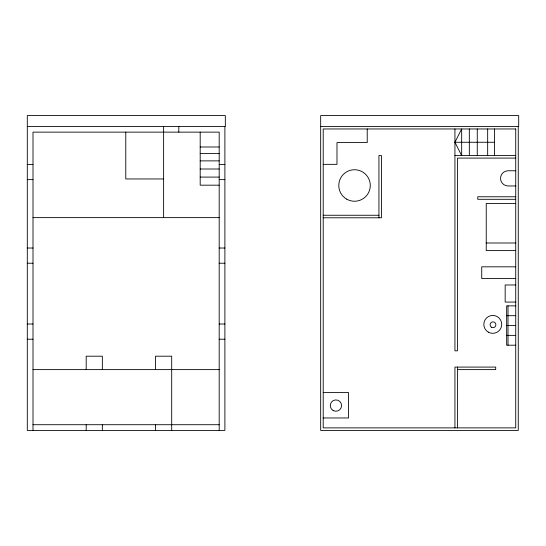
<?xml version="1.0" encoding="UTF-8"?>
<svg xmlns="http://www.w3.org/2000/svg" width="546" height="546" viewBox="0 0 546 546"><rect width="100%" height="100%" fill="white"/><g stroke="black" fill="none" stroke-linecap="round" stroke-linejoin="round"><path stroke-width="0.82" d="M454.934 142.26L461.663 128.965L461.663 155.562L454.934 142.26L494.505 142.26M27.3 126.433L225.327 126.433L225.327 115.588L27.3 115.588L27.3 430.412L224.891 430.412L224.891 126.433M320.673 126.433L518.7 126.433L518.7 115.588L320.673 115.588L320.673 430.412L518.263 430.412L518.263 126.433M200.191 146.99L219.192 146.99M200.191 153.412L219.192 153.412M454.934 155.562L515.731 155.562M515.731 158.094L457.466 158.094L457.466 350.832L454.934 350.832L454.934 128.965M200.191 160.879L219.192 160.879M323.212 164.353L336.984 164.353L336.984 142.581L367.226 142.581L367.226 128.965M27.3 164.428L32.999 164.428M219.192 164.428L224.891 164.428M200.191 169.007L219.192 169.007M515.731 170.761L508.135 170.761A7.596 7.596 0 0 0 500.532 178.365A7.596 7.596 0 0 0 508.135 185.961L515.731 185.961M200.191 177.095L219.192 177.095M163.616 178.958L125.778 178.958L125.778 132.132M27.3 179.627L32.999 179.627M219.192 179.627L224.891 179.627M219.192 185.176L200.191 185.176L200.191 132.132M515.731 196.765L477.736 196.765L477.736 199.297L515.731 199.297M515.731 203.494L486.24 203.494L486.24 250.6L515.731 250.6M323.212 215.254L378.938 215.254M32.999 217.629L219.192 217.629M323.212 217.786L381.47 217.786L381.47 155.562L378.938 155.562L378.938 217.786M486.24 242.997L515.731 242.997M27.3 248.027L32.999 248.027M219.192 248.027L224.891 248.027M27.3 263.227L32.999 263.227M219.192 263.227L224.891 263.227M515.731 266.823L481.729 266.823L481.729 278.501L515.731 278.501M515.731 284.971L505.166 284.971L505.166 302.068L515.731 302.068M515.731 305.862L506.668 305.862L506.668 345.202L515.731 345.202M506.668 315.697L515.731 315.697M27.3 324.017L32.999 324.017M219.192 324.017L224.891 324.017M506.668 325.532L515.731 325.532M506.668 335.367L515.731 335.367M27.3 339.216L32.999 339.216M219.192 339.216L224.891 339.216M32.999 369.615L219.192 369.615M457.466 369.615L495.713 369.615L495.713 367.083L454.934 367.083L454.934 427.88M323.212 392.601L348.58 392.601L348.58 417.97L323.212 417.97M32.999 424.713L219.192 424.713M508.012 305.862L508.012 345.202M494.505 128.965L494.505 155.562M487.667 128.965L487.667 155.562M477.265 128.965L477.265 155.562M469.328 128.965L469.328 155.562M457.466 367.083L457.466 427.88M219.192 430.412L219.192 132.132L32.999 132.132L32.999 430.412M178.815 126.433L178.815 132.132M171.69 430.412L171.69 356.197L155.542 356.197L155.542 369.615M163.616 126.433L163.616 217.629M155.542 424.713L155.542 430.412M102.348 369.615L102.348 356.197L86.2 356.197L86.2 369.615M102.348 424.713L102.348 430.412M86.2 424.713L86.2 430.412M515.731 128.965L323.212 128.965L323.212 427.88L515.731 427.88L515.731 128.965M488.301 332.132A8.948 8.948 0 0 0 501.719 324.385A8.948 8.948 0 0 0 488.301 316.639A8.948 8.948 0 0 0 488.301 332.132M491.55 327.272A2.887 2.887 0 0 0 495.884 324.768A2.887 2.887 0 0 0 491.55 322.263A2.887 2.887 0 0 0 491.55 327.272M346.655 199.133A15.752 15.752 0 0 0 370.284 185.49A15.752 15.752 0 0 0 346.655 171.847A15.752 15.752 0 0 0 346.655 199.133M333.094 410.483A5.658 5.658 0 0 0 341.584 405.576A5.658 5.658 0 0 0 333.094 400.675A5.658 5.658 0 0 0 333.094 410.483"/></g></svg>
